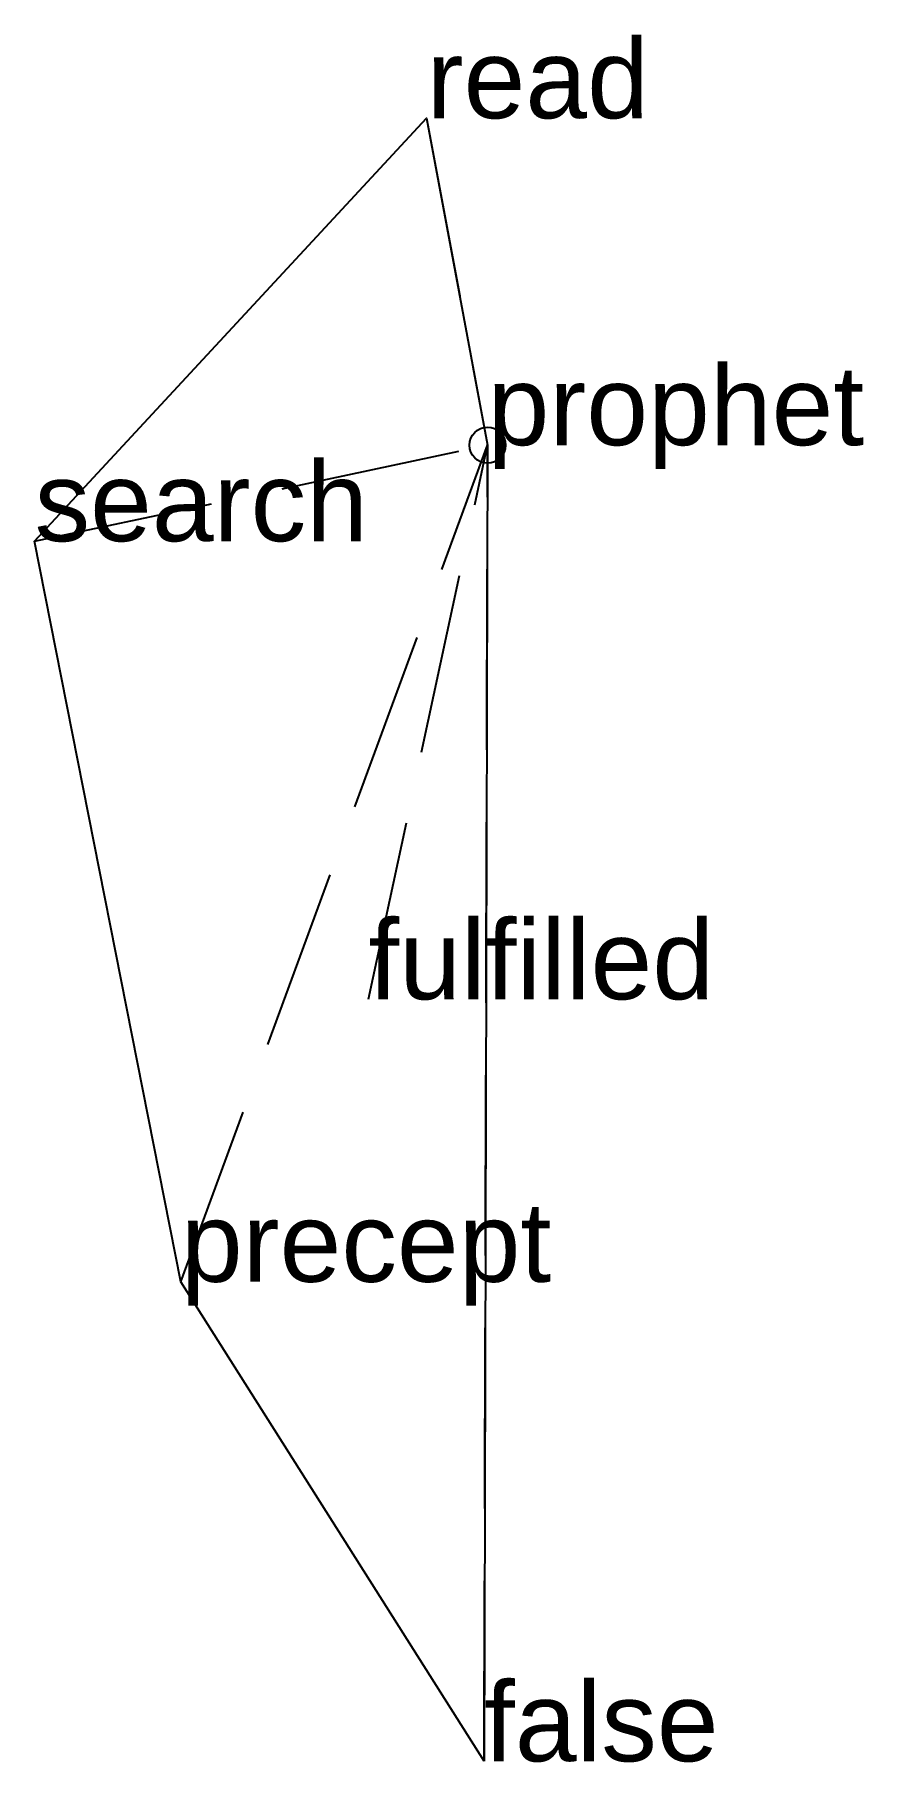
# Model space of a CAD drawing. Extents: x -0.63 to 0.52, y -1.82 to 0.57.
import ezdxf

# ---------------------------------------------------------------- set-up
doc = ezdxf.new("R2010")
doc.units = 0
doc.linetypes.add('DASHED2', pattern=[0.3, 0.25, -0.05])
doc.layers.add('TEXT', color=1, linetype='CONTINUOUS')
doc.styles.get("Standard").update_dxf_attribs({"font": 'arial.ttf'})

msp = doc.modelspace()

# ---------------------------------------------------------------- linework, layer by layer
at = {"linetype": 'DASHED2'}
for p in [(-0.0843, 0.4525), (-0.6267, -0.1329), (-0.4243, -1.1581), (-0.1649, -0.767), (-0.0049, -1.8218), (0, 0)]:
    msp.add_line(p, (0, 0), dxfattribs=at)
msp.add_circle((0, 0), 0.025)
at = {"layer": 'OUTLINE', "linetype": 'CONTINUOUS'}
msp.add_polyline3d([(-0.0049, -1.8218, 0), (-0.4243, -1.1581, 0), (-0.6267, -0.1329, 0), (-0.0843, 0.4525, 0), (0, 0, 0), (-0.0049, -1.8218, 0)], close=True, dxfattribs=at)

# ---------------------------------------------------------------- texts
at = {"layer": 'TEXT'}
for s, p in [('read', (-0.0843, 0.4525)), ('prophet', (0, 0)), ('search', (-0.6267, -0.1329)), ('fulfilled', (-0.1649, -0.767)), ('precept', (-0.4243, -1.1581)), ('false', (-0.0049, -1.8218))]:
    msp.add_text(s, height=0.11, dxfattribs=at).set_placement(p)

doc.saveas('drawing.dxf')
